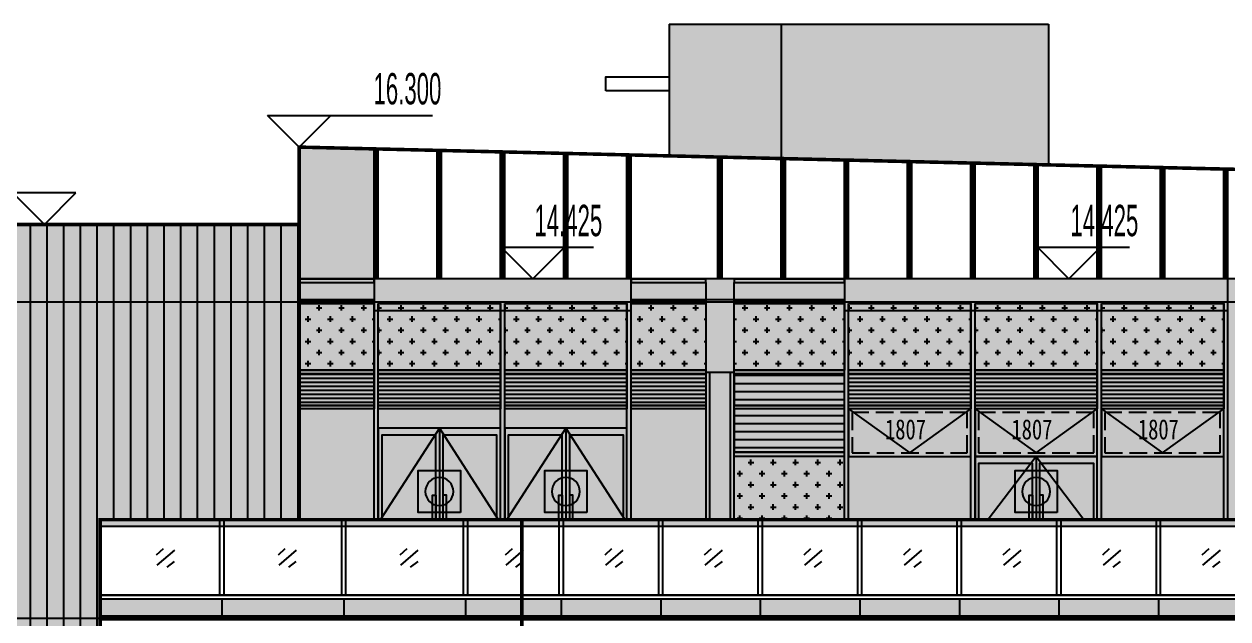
# Model space of a CAD drawing. Extents: x -483182 to 812890, y -390528 to -214858.
# Drawn here: x 254905 to 272042, y -312042 to -303579 of the extents above; entities that cross this region are included whole.
import ezdxf
from ezdxf.xclip import XClip

# ---------------------------------------------------------------- set-up
doc = ezdxf.new("R2010")
doc.units = 0
doc.header["$LTSCALE"] = 1000
doc.header["$MEASUREMENT"] = 0
doc.header["$XCLIPFRAME"] = 0
doc.linetypes.add('DASH', pattern=[0.35, 0.25, -0.1])
for name, color, linetype in [('01-标注_标高', 200, 'Continuous'), ('02-TEXT_标注', 130, 'Continuous'), ('05-填充_156', 156, 'Continuous'), ('05-填充_168', 168, 'Continuous'), ('05-填充_18', 18, 'Continuous'), ('A-C_幕墙龙骨', 133, 'Continuous'), ('A-C_窗', 140, 'Continuous'), ('A-C_门', 150, 'Continuous'), ('A-E_栏杆', 232, 'Continuous'), ('A-SE-MAT', 9, 'Continuous'), ('D-铝板', 181, 'Continuous'), ('E-立面轮廓', 241, 'Continuous'), ('外墙百叶', 162, 'Continuous')]:
    doc.layers.add(name, color=color, linetype=linetype)
doc.layers.add('04-不打印_辅助线', color=165, linetype='Continuous', plot=False)
doc.styles.add('_TCH_AXIS', font='STXIHEI_0.TTF', dxfattribs={"width": 0.75})
doc.styles.add('_TCH_DIM', font='ros.shx', dxfattribs={"width": 0.75, "bigfont": 'jd.shx'})
doc.styles.get("Standard").update_dxf_attribs({"font": 'STXIHEI_0.TTF', "width": 0.75})
pattern_1 = [(0, (-258822.3785804194, 311729.4854084424), (0, 114.3), [])]

# ---------------------------------------------------------------- blocks, each defined once
blk = doc.blocks.new('*U177')
at = {"layer": '05-填充_168'}
h = blk.add_hatch(color=256, dxfattribs=at)
h.dxf.hatch_style = 1
h.paths.add_polyline_path([(0, 300), (17899.35430572217, 300), (17899.35430572217, 50), (0, 50)])
for points in [[(0, 350), (17899.35430572217, 350)], [(0, 300), (17899.35430572217, 300)], [(0, 50), (17899.35430572217, 50)]]:
    blk.add_lwpolyline(points)
for points in [[(0, 300), (17899.35430572217, 300), (17899.35430572217, 350), (0, 350)], [(0, 300), (17899.35430572217, 300), (17899.35430572217, 50), (0, 50)], [(17899.35430572217, 0), (0, 0), (0, 50), (17899.35430572217, 50)]]:
    blk.add_lwpolyline(points, close=True)
blk = doc.blocks.new('*U169')
at = {"layer": 'A-E_栏杆'}
for p, q in [((-30, -537.5), (-30, 537.5)), ((30, -537.5), (30, 537.5))]:
    blk.add_line(p, q, dxfattribs=at)
blk = doc.blocks.new('*U170')
at = {"layer": 'A-E_栏杆', "color": 0, "linetype": 'ByBlock', "lineweight": -2, "transparency": 16777216}
for p in [(0, 0), (1417, 0), (2834, 0), (4251, 0), (5668, 0), (7085, 0), (8502, 0), (9919, 0), (11336, 0)]:
    blk.add_blockref('*U169', p, dxfattribs=at)
blk = doc.blocks.new('jtrsytrs')
at = {"layer": 'A-E_栏杆'}
for points in [[(860.9305683065031, -415.548276513), (763.4798241738172, -506.7730008816579)], [(1020.151258387719, -435.3587980343145), (772.879052627628, -648.2689261547057)], [(1016.095735166804, -595.7559228347382), (911.4099425072782, -678.5779167941655)]]:
    blk.add_lwpolyline(points, dxfattribs=at)
blk = doc.blocks.new('*U171')
at = {"layer": 'A-C_窗'}
blk.add_blockref('jtrsytrs', (-907.25, 532.570780733251), dxfattribs=at)
blk = doc.blocks.new('*U172')
at = {"layer": 'A-E_栏杆', "color": 0, "linetype": 'ByBlock', "lineweight": -2, "transparency": 16777216}
for p in [(0, 0), (1417, 0), (2834, 0), (4251, 0), (5668, 0), (7085, 0), (8502, 0), (9919, 0), (11336, 0), (12753, 0)]:
    blk.add_blockref('*U171', p, dxfattribs=at)
blk = doc.blocks.new('*U173')
at = {"layer": 'A-E_栏杆'}
for p, q in [((-30, -537.5), (-30, 537.5)), ((30, -537.5), (30, 537.5))]:
    blk.add_line(p, q, dxfattribs=at)
blk = doc.blocks.new('*U174')
at = {"layer": 'A-E_栏杆', "color": 0, "linetype": 'ByBlock', "lineweight": -2, "transparency": 16777216}
for p in [(0, 0), (1734, 0), (3468, 0)]:
    blk.add_blockref('*U173', p, dxfattribs=at)
blk = doc.blocks.new('*U175')
at = {"layer": 'A-C_窗'}
blk.add_blockref('jtrsytrs', (-907.25, 532.570780733251), dxfattribs=at)
blk = doc.blocks.new('*U176')
at = {"layer": 'A-E_栏杆', "color": 0, "linetype": 'ByBlock', "lineweight": -2, "transparency": 16777216}
for p in [(0, 0), (1734, 0), (3468, 0)]:
    blk.add_blockref('*U175', p, dxfattribs=at)
blk = doc.blocks.new('*U178')
at = {"layer": 'A-C_窗'}
blk.add_line((0, 125), (0, -125), dxfattribs=at)
blk = doc.blocks.new('*U179')
at = {"layer": 'A-C_窗', "color": 0, "linetype": 'ByBlock', "lineweight": -2, "transparency": 16777216}
for p in [(-11336, 0), (-9919, 0), (-8502, 0), (-7085, 0), (-5668, 0), (-4251, 0), (-2834, 0), (-1417, 0), (0, 0)]:
    blk.add_blockref('*U178', p, dxfattribs=at)
blk = doc.blocks.new('*U180')
at = {"layer": 'A-C_窗'}
blk.add_line((0, 125), (0, -125), dxfattribs=at)
blk = doc.blocks.new('*U181')
at = {"layer": 'A-C_窗', "color": 0, "linetype": 'ByBlock', "lineweight": -2, "transparency": 16777216}
for p in [(0, 0), (1734, 0), (3468, 0), (5202, 0)]:
    blk.add_blockref('*U180', p, dxfattribs=at)
blk = doc.blocks.new('jmhrsdhj')
for p, q in [((-200, 3500), (-200.0000000001164, 0)), ((-150, 3500), (-150, 0)), ((150, 0), (150, 3500)), ((199.9999999998836, 0), (200, 3500))]:
    blk.add_line(p, q)
blk.add_lwpolyline([(-200, 3500), (200, 3500), (199.9999999999418, 4525), (-200.0000000000582, 4525)], close=True)
blk = doc.blocks.new('A$C2E0A5E3B')
blk.add_lwpolyline([(-5, 0), (1735, 0), (1735, 675), (-5, 675)], close=True)
for points in [[(-5, 675), (865, 50)], [(865, 50), (1735, 675)]]:
    blk.add_lwpolyline(points)
at = {"linetype": 'DASH'}
blk.add_lwpolyline([(45, 50), (1685, 50), (1685, 625), (45, 625)], close=True, dxfattribs=at)
at = {"layer": '04-不打印_辅助线', "width": 0.75}
blk.add_text('1807', height=285.4257641921397, dxfattribs=at).set_placement((513.9763857134385, 242.2527414326323))
blk = doc.blocks.new('*U215')
at = {"layer": 'A-C_窗'}
blk.add_blockref('A$C2E0A5E3B', (-865, -337.5), dxfattribs=at)
blk = doc.blocks.new('*U216')
at = {"layer": 'A-C_窗', "color": 0, "linetype": 'ByBlock', "lineweight": -2, "transparency": 16777216}
for p in [(0, 0), (1800, 0), (3600, 0)]:
    blk.add_blockref('*U215', p, dxfattribs=at)
blk = doc.blocks.new('A$C5BC7050D')
for points in [[(-1734.999999999993, 0), (5, 0), (5, 2300), (-1734.999999999993, 2300)], [(-915, 100), (-915, 2200), (-1684.999999999993, 2200), (-1684.999999999993, 100)], [(-815, 100), (-45, 100), (-45, 2200), (-815, 2200)], [(-915, 550), (-965, 550), (-965, 1750), (-915, 1750)], [(-815, 550), (-765, 550), (-765, 1750), (-815, 1750)]]:
    blk.add_lwpolyline(points, close=True)
for points in [[(-864.9999999999964, 2300), (-1734.999999999993, 1150), (-865, 0)], [(-865, 2300), (-865, 0)], [(-864.9999999999964, 2300), (5, 1150), (-865, 0)]]:
    blk.add_lwpolyline(points)
at = {"layer": '04-不打印_辅助线', "style": '_TCH_AXIS', "width": 0.75}
blk.add_text('WM1823', height=285.4257641921397, dxfattribs=at).set_placement((-1433.157800857909, 919.6219500461011))
blk = doc.blocks.new('*U143')
at = {"layer": '05-填充_168'}
h = blk.add_hatch(color=256, dxfattribs=at)
h.dxf.hatch_style = 1
h.paths.add_polyline_path([(0, 300), (1570, 300), (1570, 50), (0, 50)])
for points in [[(0, 350), (1570, 350)], [(0, 300), (1570, 300)], [(0, 50), (1570, 50)], [(0, 0), (1570, 0)]]:
    blk.add_lwpolyline(points)
for points in [[(0, 300), (1570, 300), (1570, 350), (0, 350)], [(0, 300), (1570, 300), (1570, 50), (0, 50)], [(1570, 0), (0, 0), (0, 50), (1570, 50)]]:
    blk.add_lwpolyline(points, close=True)
blk = doc.blocks.new('A$C58EF75E212')
at = {"layer": '05-填充_18'}
h = blk.add_hatch(color=256, dxfattribs=at)
h.dxf.hatch_style = 1
h.paths.add_polyline_path([(-0.0001214974327012897, -100.0000862375018), (5460, -100.0000862375018), (5460, 349.9999137624982), (-0.0001214974327012897, 349.9999137624982)])
blk.add_lwpolyline([(-0.0001214974327012897, -100.0000862375018), (5460, -100.0000862375018), (5460, 349.9999137624982), (-0.0001214974327012897, 349.9999137624982)], close=True)
blk = doc.blocks.new('A$C58EF75E211')
at = {"layer": '05-填充_18'}
h = blk.add_hatch(color=256, dxfattribs=at)
h.dxf.hatch_style = 1
h.paths.add_polyline_path([(-0.0001214974327012897, -100.0000862375018), (3659.99987933907, -100.0000862375018), (3659.99987933907, 349.9999137624982), (-0.0001214974327012897, 349.9999137624982)])
blk.add_lwpolyline([(-0.0001214974327012897, -100.0000862375018), (3659.99987933907, -100.0000862375018), (3659.99987933907, 349.9999137624982), (-0.0001214974327012897, 349.9999137624982)], close=True)
blk = doc.blocks.new('ccd66s5')
at = {"layer": '05-填充_156'}
h = blk.add_hatch(dxfattribs=at)
h.set_pattern_fill('CROSS', color=136, scale=100)
h.set_pattern_definition([(0, (-31922.00310376409, 313254.4292192617), (158.75, 158.75), [79.375, -238.125]), (90, (-31882.31560376409, 313214.7417192617), (-158.75, 158.75), [79.375, -238.125])])
h.paths.add_polyline_path([(-1.156586222350597e-07, 1499.999999999651), (1064.999999765772, 1499.999999999651), (1064.999999881431, 550), (0, 550)])
h = blk.add_hatch(dxfattribs=at)
h.set_pattern_fill('CROSS', color=136, scale=100)
h.set_pattern_definition([(0, (-30122.00310316531, 313254.4292192617), (158.75, 158.75), [79.375, -238.125]), (90, (-30082.31560316531, 313214.7417192617), (-158.75, 158.75), [79.375, -238.125])])
h.paths.add_polyline_path([(1125.000000483356, 1499.999999999651), (2865.000000364555, 1499.999999999651), (2865.000000480213, 550), (1125.000000599015, 550)])
h = blk.add_hatch(dxfattribs=at)
h.set_pattern_fill('CROSS', color=136, scale=100)
h.set_pattern_definition([(0, (-28322.00310316531, 313254.4292192617), (158.75, 158.75), [79.375, -238.125]), (90, (-28282.31560316531, 313214.7417192617), (-158.75, 158.75), [79.375, -238.125])])
h.paths.add_polyline_path([(2925.000000483356, 1499.999999999651), (4665.000000364555, 1499.999999999651), (4665.000000480213, 550), (2925.000000599015, 550)])
h = blk.add_hatch(dxfattribs=at)
h.set_pattern_fill('CROSS', color=136, scale=100)
h.set_pattern_definition([(0, (-27197.00310316513, 313254.4292192617), (158.75, 158.75), [79.375, -238.125]), (90, (-27157.31560316513, 313214.7417192617), (-158.75, 158.75), [79.375, -238.125])])
h.paths.add_polyline_path([(4725.000000483298, 1499.999999999651), (5790.000000364729, 1499.999999999651), (5790.000000480388, 550), (4725.000000598957, 550)])
h = blk.add_hatch(dxfattribs=at)
h.set_pattern_fill('CROSS', color=136, scale=100)
h.set_pattern_definition([(0, (-25227.00310316507, 313254.4292192617), (158.75, 158.75), [79.375, -238.125]), (90, (-25187.31560316507, 313214.7417192617), (-158.75, 158.75), [79.375, -238.125])])
h.paths.add_polyline_path([(6190.000000602391, 1499.999999999651), (7760.000000364787, 1499.999999999651), (7760.000000480446, 550), (6190.00000071805, 550)])
h = blk.add_hatch(dxfattribs=at)
h.set_pattern_fill('CROSS', color=136, scale=100)
h.set_pattern_definition([(0, (-23427.00310316507, 313254.4292192617), (158.75, 158.75), [79.375, -238.125]), (90, (-23387.31560316507, 313214.7417192617), (-158.75, 158.75), [79.375, -238.125])])
h.paths.add_polyline_path([(7820.000000483589, 1499.999999999651), (9560.000000364787, 1499.999999999651), (9560.000000480446, 550), (7820.000000599248, 550)])
h = blk.add_hatch(dxfattribs=at)
h.set_pattern_fill('CROSS', color=136, scale=100)
h.set_pattern_definition([(0, (-21627.00310316507, 313254.4292192617), (158.75, 158.75), [79.375, -238.125]), (90, (-21587.31560316507, 313214.7417192617), (-158.75, 158.75), [79.375, -238.125])])
h.paths.add_polyline_path([(9620.00000048359, 1499.999999999651), (11360.00000036479, 1499.999999999651), (11360.00000048045, 550), (9620.000000599248, 550)])
h = blk.add_hatch(dxfattribs=at)
h.set_pattern_fill('CROSS', color=136, scale=100)
h.set_pattern_definition([(0, (-19827.00310316507, 313254.4292192617), (158.75, 158.75), [79.375, -238.125]), (90, (-19787.31560316507, 313214.7417192617), (-158.75, 158.75), [79.375, -238.125])])
h.paths.add_polyline_path([(11420.00000048359, 1499.999999999651), (13160.00000036479, 1499.999999999651), (13160.00000048045, 550), (11420.00000059925, 550)])
h = blk.add_hatch(dxfattribs=at)
h.set_pattern_fill('LINE', color=256, scale=60)
h.set_pattern_definition([(0, (581.0000000001746, 50), (0, 57.15), [])])
h.paths.add_polyline_path([(0, 500), (1065.000000000233, 500), (1065.000000000233, 50), (0, 50)])
h = blk.add_hatch(dxfattribs=at)
h.set_pattern_fill('LINE', color=256, scale=60)
h.set_pattern_definition([(0, (2381.000000598957, 50), (0, 57.15), [])])
h.paths.add_polyline_path([(1125.000000599015, 500), (2865.000000599015, 500), (2865.000000599015, 50), (1125.000000599015, 50)])
h = blk.add_hatch(dxfattribs=at)
h.set_pattern_fill('LINE', color=256, scale=60)
h.set_pattern_definition([(0, (4181.000000598957, 50), (0, 57.15), [])])
h.paths.add_polyline_path([(2925.000000599015, 500), (4665.000000599015, 500), (4665.000000599015, 50), (2925.000000599015, 50)])
h = blk.add_hatch(dxfattribs=at)
h.set_pattern_fill('LINE', color=256, scale=60)
h.set_pattern_definition([(0, (5306.000000599131, 50), (0, 57.15), [])])
h.paths.add_polyline_path([(4725.000000598957, 500), (5790.00000059919, 500), (5790.00000059919, 50), (4725.000000598957, 50)])
h = blk.add_hatch(dxfattribs=at)
h.set_pattern_fill('LINE', color=256, scale=60)
h.set_pattern_definition([(0, (9076.00000059919, 50), (0, 57.15), [])])
h.paths.add_polyline_path([(7820.000000599248, 500), (9560.000000599248, 500), (9560.000000599248, 50), (7820.000000599248, 50)])
h = blk.add_hatch(dxfattribs=at)
h.set_pattern_fill('LINE', color=256, scale=60)
h.set_pattern_definition([(0, (10876.00000059919, 50), (0, 57.15), [])])
h.paths.add_polyline_path([(9620.000000599248, 500), (11360.00000059925, 500), (11360.00000059925, 50), (9620.000000599248, 50)])
h = blk.add_hatch(dxfattribs=at)
h.set_pattern_fill('LINE', color=256, scale=60)
h.set_pattern_definition([(0, (12676.00000059919, 50), (0, 57.15), [])])
h.paths.add_polyline_path([(11420.00000059925, 500), (13160.00000059925, 500), (13160.00000059925, 50), (11420.00000059925, 50)])
for points in [[(-1.156586222350597e-07, 1499.999999999651), (1064.999999765772, 1499.999999999651), (1064.999999881431, 550), (0, 550)], [(1125.000000483356, 1499.999999999651), (2865.000000364555, 1499.999999999651), (2865.000000480213, 550), (1125.000000599015, 550)], [(2925.000000483356, 1499.999999999651), (4665.000000364555, 1499.999999999651), (4665.000000480213, 550), (2925.000000599015, 550)], [(4725.000000483298, 1499.999999999651), (5790.000000364729, 1499.999999999651), (5790.000000480388, 550), (4725.000000598957, 550)], [(6190.000000602391, 1499.999999999651), (7760.000000364787, 1499.999999999651), (7760.000000480446, 550), (6190.00000071805, 550)], [(7820.000000483589, 1499.999999999651), (9560.000000364787, 1499.999999999651), (9560.000000480446, 550), (7820.000000599248, 550)], [(9620.00000048359, 1499.999999999651), (11360.00000036479, 1499.999999999651), (11360.00000048045, 550), (9620.000000599248, 550)], [(11420.00000048359, 1499.999999999651), (13160.00000036479, 1499.999999999651), (13160.00000048045, 550), (11420.00000059925, 550)], [(1065.000000000233, 500), (0, 500), (0, 550), (1065.000000000233, 550)], [(2865.000000599015, 500), (1125.000000599015, 500), (1125.000000599015, 550), (2865.000000599015, 550)], [(4665.000000599015, 500), (2925.000000599015, 500), (2925.000000599015, 550), (4665.000000599015, 550)], [(5790.00000059919, 500), (4725.000000598957, 500), (4725.000000598957, 550), (5790.00000059919, 550)], [(9560.000000599248, 500), (7820.000000599248, 500), (7820.000000599248, 550), (9560.000000599248, 550)], [(11360.00000059925, 500), (9620.000000599248, 500), (9620.000000599248, 550), (11360.00000059925, 550)], [(13160.00000059925, 500), (11420.00000059925, 500), (11420.00000059925, 550), (13160.00000059925, 550)], [(0, 500), (1065.000000000233, 500), (1065.000000000233, 50), (0, 50)], [(1125.000000599015, 500), (2865.000000599015, 500), (2865.000000599015, 50), (1125.000000599015, 50)], [(2925.000000599015, 500), (4665.000000599015, 500), (4665.000000599015, 50), (2925.000000599015, 50)], [(4725.000000598957, 500), (5790.00000059919, 500), (5790.00000059919, 50), (4725.000000598957, 50)], [(7820.000000599248, 500), (9560.000000599248, 500), (9560.000000599248, 50), (7820.000000599248, 50)], [(9620.000000599248, 500), (11360.00000059925, 500), (11360.00000059925, 50), (9620.000000599248, 50)], [(11420.00000059925, 500), (13160.00000059925, 500), (13160.00000059925, 50), (11420.00000059925, 50)], [(1065.000000000233, 0), (0, 0), (0, 50), (1065.000000000233, 50)], [(2865.000000599015, 0), (1125.000000599015, 0), (1125.000000599015, 50), (2865.000000599015, 50)], [(4665.000000599015, 0), (2925.000000599015, 0), (2925.000000599015, 50), (4665.000000599015, 50)], [(5790.00000059919, 0), (4725.000000598957, 0), (4725.000000598957, 50), (5790.00000059919, 50)], [(9560.000000599248, 0), (7820.000000599248, 0), (7820.000000599248, 50), (9560.000000599248, 50)], [(11360.00000059925, 0), (9620.000000599248, 0), (9620.000000599248, 50), (11360.00000059925, 50)], [(13160.00000059925, 0), (11420.00000059925, 0), (11420.00000059925, 50), (13160.00000059925, 50)]]:
    blk.add_lwpolyline(points, close=True)
for points in [[(0, 550), (1065.000000000233, 550)], [(1125.000000599015, 550), (2865.000000599015, 550)], [(2925.000000599015, 550), (4665.000000599015, 550)], [(4725.000000598957, 550), (5790.00000059919, 550)], [(6190.00000071805, 550), (7760.000000599248, 550)], [(7820.000000599248, 550), (9560.000000599248, 550)], [(9620.000000599248, 550), (11360.00000059925, 550)], [(11420.00000059925, 550), (13160.00000059925, 550)], [(0, 500), (1065.000000000233, 500)], [(1125.000000599015, 500), (2865.000000599015, 500)], [(2925.000000599015, 500), (4665.000000599015, 500)], [(4725.000000598957, 500), (5790.00000059919, 500)], [(6190.00000071805, 500), (7760.000000599248, 500)], [(7820.000000599248, 500), (9560.000000599248, 500)], [(9620.000000599248, 500), (11360.00000059925, 500)], [(11420.00000059925, 500), (13160.00000059925, 500)]]:
    blk.add_lwpolyline(points)
blk = doc.blocks.new('wm1827')
for points in [[(-1734.999999999993, 0), (5, 0), (5, 2700), (-1734.999999999993, 2700)], [(-915, 100), (-915, 2600), (-1684.999999999993, 2600), (-1684.999999999993, 100)], [(-815, 100), (-45, 100), (-45, 2600), (-815, 2600)], [(-915, 550), (-965, 550), (-965, 1750), (-915, 1750)], [(-815, 550), (-765, 550), (-765, 1750), (-815, 1750)]]:
    blk.add_lwpolyline(points, close=True)
for points in [[(-864.9999999999964, 2700), (-1734.999999999993, 1350), (-865, 0)], [(-865, 2700), (-865, 0)], [(-864.9999999999964, 2700), (5, 1350), (-865, 0)]]:
    blk.add_lwpolyline(points)
at = {"layer": '04-不打印_辅助线', "style": '_TCH_AXIS', "width": 0.75}
blk.add_text('WM1827', height=285.4257641921397, dxfattribs=at).set_placement((-1433.157800857909, 919.6219500461011))
blk = doc.blocks.new('*U489')
at = {"layer": '05-填充_168'}
h = blk.add_hatch(color=256, dxfattribs=at)
h.dxf.hatch_style = 1
h.paths.add_polyline_path([(0, 300), (1065.000000717817, 300), (1065.000000717817, 50), (0, 50)])
for points in [[(0, 350), (1065.000000717817, 350)], [(0, 300), (1065.000000717817, 300)], [(0, 50), (1065.000000717817, 50)], [(0, 0), (1065.000000717817, 0)]]:
    blk.add_lwpolyline(points)
for points in [[(0, 300), (1065.000000717817, 300), (1065.000000717817, 350), (0, 350)], [(0, 300), (1065.000000717817, 300), (1065.000000717817, 50), (0, 50)], [(1065.000000717817, 0), (0, 0), (0, 50), (1065.000000717817, 50)]]:
    blk.add_lwpolyline(points, close=True)
blk = doc.blocks.new('mkhdht')
at = {"layer": '05-填充_156'}
h = blk.add_hatch(dxfattribs=at)
h.set_pattern_fill('CROSS', color=136, scale=100)
h.set_pattern_definition([(0, (-263135.9999994009, 354870.4854084424), (158.75, 158.75), [79.375, -238.125]), (90, (-263096.3124994009, 354830.7979084424), (-158.75, 158.75), [79.375, -238.125])])
h.paths.add_polyline_path([(1065.000000599073, 6374.204276880715), (5.990732461214066e-07, 6400.056189175695), (5.990732461214066e-07, 4525.000808477344), (1065.000000599073, 4525.000808477344)])
h.paths.add_polyline_path([(1125.000000599073, 4525.000808477344), (1965.000000599073, 4525.000808477344), (1965.000000599073, 6352.3575904342), (1125.000000599073, 6372.747831117595)])
h.paths.add_polyline_path([(2025.000000599073, 4525.000808477344), (2865.000000599073, 4525.000808477344), (2865.000000599073, 6330.510903987742), (2025.000000599073, 6350.901144671137)])
h.paths.add_polyline_path([(2925.000000599073, 4525.000808477344), (3765.000000599044, 4525.000808477344), (3765.000000599044, 6308.664217541227), (2925.000000599073, 6329.054458224622)])
h.paths.add_polyline_path([(3825.000000599044, 4525.000808477344), (4665.000000599044, 4525.000808477344), (4665.000000599044, 6286.81753109477), (3825.000000599044, 6307.207771778165)])
h.paths.add_polyline_path([(4725.000000599044, 4525.000808477344), (5790.000000599044, 4525.000808477344), (5790.000000599044, 4525.056189175695), (5960.000000599044, 4525.056189175695), (5960.000000599044, 6255.382576707867), (4725.000000599044, 6285.36108533165)])
h.paths.add_polyline_path([(6860.000000599044, 6233.53589026141), (6020.000000599044, 6253.926130944805), (6020.000000599044, 4525.056189175695), (6190.000000599044, 4525.056189175695), (6860.000000599044, 4525.056189175695)])
h.paths.add_polyline_path([(6920.000000599044, 4525.056189175695), (7760.000000599044, 4525.056189175695), (7760.000000599044, 6211.689203814894), (6920.000000599044, 6232.079444498289)])
h.paths.add_polyline_path([(7820.000000599044, 4525.056102938193), (8660.000000599044, 4525.056102938193), (8660.000000599044, 6189.842517368437), (7820.000000599044, 6210.232758051832)])
h.paths.add_polyline_path([(9560.000000599044, 6167.99583092198), (8720.000000599044, 6188.386071605317), (8720.000000599044, 4525.056102938193), (9560.000000599044, 4525.056102938193)])
h.paths.add_polyline_path([(10460.00000059904, 6146.149144475465), (9620.000000599044, 6166.53938515886), (9620.000000599044, 4525.056102938193), (10460.00000059904, 4525.056102938193)])
h.paths.add_polyline_path([(11360.00000059904, 6124.302458029008), (10520.00000059904, 6144.692698712344), (10520.00000059904, 4525.056102938193), (11360.00000059904, 4525.056102938193)])
h.paths.add_polyline_path([(12260.00000059904, 6102.455771582492), (11420.00000059904, 6122.846012265887), (11420.00000059904, 4525.056102938193), (12260.00000059904, 4525.056102938193)])
h.paths.add_polyline_path([(13160.00000059904, 6080.609085136035), (12320.00000059904, 6100.99932581943), (12320.00000059904, 4525.056102938193), (13160.00000059904, 4525.056102938193)])
h.paths.add_polyline_path([(14060.00000059904, 6058.76239868952), (13220.00000059904, 6079.152639372915), (13220.00000059904, 4525.056189175695), (14060.00000059904, 4525.056189175695)])
h.paths.add_polyline_path([(14120.00000059904, 4525.056189175695), (14790.0000004803, 4525.056189175695), (14960.00000059904, 4525.056189175695), (14960.00000059904, 6036.915712243062), (14120.00000059904, 6057.305952926457)])
h.paths.add_polyline_path([(15020.00000059904, 4525.056189175695), (15190.00000059904, 4525.056189175695), (15860.00000059904, 4525.056189175695), (15860.00000059904, 6015.069025796605), (15020.00000059904, 6035.459266479942)])
h.paths.add_polyline_path([(15920.00000059904, 4525.056189175695), (16760.00000059904, 4525.056189175695), (16760.00000059904, 5993.22233935009), (15920.00000059904, 6013.612580033485)])
h.paths.add_polyline_path([(16820.00000059904, 4525.056102938193), (17660.00000059904, 4525.056102938193), (17660.00000059904, 5971.375652903633), (16820.00000059904, 5991.765893586969)])
h.paths.add_polyline_path([(17720.00000059904, 4525.056102938193), (18560.00000059904, 4525.056102938193), (18560.00000059904, 5949.528966457117), (17720.00000059904, 5969.919207140512)])
h.paths.add_polyline_path([(19460.00000059904, 5927.68228001066), (18620.00000059904, 5948.072520694055), (18620.00000059904, 4525.056102938193), (19460.00000059904, 4525.056102938193)])
h.paths.add_polyline_path([(20360.00000059904, 5905.835593564145), (19520.00000059904, 5926.22583424754), (19520.00000059904, 4525.056102938193), (20360.00000059904, 4525.056102938193)])
h.paths.add_polyline_path([(20420.00000059904, 4525.056102938193), (21260.00000059904, 4525.056102938193), (21260.00000059904, 5883.988907117688), (20420.00000059904, 5904.379147801083)])
h.paths.add_polyline_path([(21320.00000059904, 4525.056102938193), (22160.00000059904, 4525.056102938193), (22160.00000059904, 5862.14222067123), (21320.00000059904, 5882.532461354567)])
h.paths.add_polyline_path([(22220.00000059904, 4525.056189175695), (23060.00000059904, 4525.056189175695), (23060.00000059904, 5840.295534224715), (22220.00000059904, 5860.68577490811)])
h.paths.add_polyline_path([(23960.00000059904, 5818.448847778258), (23120.00000059904, 5838.839088461595), (23120.00000059904, 4525.056189175695), (23790.0000004803, 4525.056189175695), (23960.00000059904, 4525.056189175695)])
h.paths.add_polyline_path([(24020.00000059904, 4525.056189175695), (24190.00000059904, 4525.056189175695), (24860.00000059904, 4525.056189175695), (24860.00000059904, 5796.602161331743), (24020.00000059904, 5816.992402015137)])
h.paths.add_polyline_path([(24920.00000059904, 4525.056189175695), (25760.00000059904, 4525.056189175695), (25760.00000059904, 5774.755474885285), (24920.00000059904, 5795.14571556868)])
h.paths.add_polyline_path([(25820.00000059904, 4525.056189175695), (26660.00000059904, 4525.056189175695), (26660.00000059904, 5752.90878843877), (25820.00000059904, 5773.299029122165)])
h.paths.add_polyline_path([(26720.00000059904, 4525.056189175695), (27560.00000059904, 4525.056189175695), (27560.00000059904, 5731.062101992313), (26720.00000059904, 5751.452342675708)])
h.paths.add_polyline_path([(27620.00000059904, 4525.056189175695), (28460.00000059904, 4525.056189175695), (28460.00000059904, 5709.215415545856), (27620.00000059904, 5729.605656229192)])
h.paths.add_polyline_path([(28520.00000059904, 4525.056189175695), (29360.00000059904, 4525.056189175695), (29360.00000059904, 5687.36872909934), (28520.00000059904, 5707.758969782735)])
h.paths.add_polyline_path([(29420.00000059904, 4525.056189175695), (29990.00000059904, 4525.056189175695), (29990.00000059904, 5672.076048586809), (29420.00000059904, 5685.91228333622)])
h = blk.add_hatch(dxfattribs=at)
h.set_pattern_fill('CROSS', color=136, scale=100)
h.set_pattern_definition([(0, (-231516, 354870.4292192667), (158.75, 158.75), [79.375, -238.125]), (90, (-231476.3125, 354830.7417192667), (-158.75, 158.75), [79.375, -238.125])])
h.paths.add_polyline_path([(7760.000000599219, 2000.000000000116), (6190.000000599044, 2000.000000000116), (6190.000000599044, 25.05618917569518), (7760.000000599219, 25.05618917569518)])
at = {"layer": '05-填充_168'}
h = blk.add_hatch(color=256, dxfattribs=at)
h.dxf.hatch_style = 1
h.paths.add_polyline_path([(0, 25), (1065.000000000058, 25), (1065.000000000058, -300), (0, -300)])
h.paths.add_polyline_path([(4725.000000598986, 25), (5790.000000599044, 25), (5790.000000599044, -300), (4725.000000598986, -300)])
h.paths.add_polyline_path([(6190.000000599015, 25.05618917569518), (7790.000000599219, 25), (7790.000000599219, -300), (6190.000000599015, -299.9438108243048)])
h.paths.add_polyline_path([(7790.000000599219, 25), (9560.00000059919, 25), (9560.00000059919, -300), (7790.000000599219, -300)])
h.paths.add_polyline_path([(11420.00000059919, 25), (13190.00000059919, 25), (13190.00000059919, -300), (11420.00000059919, -300)])
h.paths.add_polyline_path([(13190.00000059919, 25), (14790.00000059902, 25), (14790.00000059902, -300), (13190.00000059919, -300)])
h.paths.add_polyline_path([(15190.00000059902, 25), (16790.00000059919, 25), (16790.00000059919, -300), (15190.00000059902, -300)])
h.paths.add_polyline_path([(16790.00000059919, 25), (18590.00000059922, 25), (18590.00000059922, -300), (16790.00000059919, -300)])
h.paths.add_polyline_path([(18590.00000059922, 25), (20390.00000059919, 25), (20390.00000059919, -300), (18590.00000059922, -300)])
h.paths.add_polyline_path([(22190.00000059919, 25), (23790.00000059899, 25), (23790.00000059899, -300), (22190.00000059919, -300)])
h.paths.add_polyline_path([(20390.00000059919, 25), (22190.00000059919, 25), (22190.00000059919, -300), (20390.00000059919, -300)])
h.paths.add_polyline_path([(29390.00000059925, 25), (29990.00000059907, 25), (29990.00000059907, -300), (29390.00000059925, -300)])
h.paths.add_polyline_path([(25760.00000059899, -300), (25760.00000059899, 25), (24190.00000059899, 25), (24190.00000059899, -300)])
h.paths.add_polyline_path([(27620.00000059922, 25), (27620.00000059922, -300), (29390.00000059925, -300), (29390.00000059925, 25)])
at = {"layer": '外墙百叶'}
h = blk.add_hatch(dxfattribs=at)
h.set_pattern_fill('LINE', color=256, scale=120)
h.set_pattern_definition(pattern_1)
h.paths.add_polyline_path([(6190.000000509754, 2725.000000000116), (7760.00000050987, 2725.000000000116), (7760.000000688218, 3175.000000000116), (6190.000000688102, 3175.000000000116)])
h = blk.add_hatch(dxfattribs=at)
h.set_pattern_fill('LINE', color=256, scale=120)
h.set_pattern_definition(pattern_1)
h.paths.add_polyline_path([(6190.000000599102, 2060.000000000116), (7760.000000599219, 2060.000000000116), (7760.000000599161, 2675.000000000116), (6190.000000599044, 2675.000000000116)])
blk.add_lwpolyline([(29990.00000059904, 4525.056189175695), (-1.188600435853004e-07, 4525.000808477344)])
at = {"layer": '05-填充_18', "const_width": 60}
for points in [[(1095.000000599073, 4525.000808477344), (1095.000000599073, 6373.476053999155)], [(1995.000000599073, 4525.000808477344), (1995.000000599073, 6351.629367552639)], [(2895.000000599073, 4525.000808477344), (2895.000000599073, 6329.782681106182)], [(3795.000000599044, 4525.000808477344), (3795.000000599044, 6307.935994659667)], [(4695.000000599044, 4525.000808477344), (4695.000000599044, 6286.08930821321)], [(5990.000000599044, 4525.000808477344), (5990.000000599044, 6254.654353826307)], [(6890.000000599044, 4525.000808477344), (6890.000000599044, 6232.80766737985)], [(7790.000000599044, 4525.000808477344), (7790.000000599044, 6210.960980933392)], [(8690.000000599044, 4525.000808477344), (8690.000000599044, 6189.114294486877)], [(9590.000000599044, 4525.000808477344), (9590.000000599044, 6167.26760804042)], [(10490.00000059904, 4525.000808477344), (10490.00000059904, 6145.420921593904)], [(11390.00000059904, 4525.000808477344), (11390.00000059904, 6123.574235147447)], [(12290.00000059904, 4525.000808477344), (12290.00000059904, 6101.727548700932)], [(13190.00000059904, 4525.000808477344), (13190.00000059904, 6079.880862254475)]]:
    blk.add_lwpolyline(points, dxfattribs=at)
at = {"layer": 'A-C_幕墙龙骨'}
for points in [[(1065.000000599073, 4525.000808477344), (1065.000000599073, 6374.204276880715)], [(1125.000000599073, 4525.000808477344), (1125.000000599073, 6372.747831117595)], [(1965.000000599073, 4525.000808477344), (1965.000000599073, 6352.3575904342)], [(2025.000000599073, 4525.000808477344), (2025.000000599073, 6350.901144671137)], [(2865.000000599073, 4525.000808477344), (2865.000000599073, 6330.510903987742)], [(2925.000000599073, 4525.000808477344), (2925.000000599073, 6329.054458224622)], [(3765.000000599044, 4525.000808477344), (3765.000000599044, 6308.664217541227)], [(3825.000000599044, 4525.000808477344), (3825.000000599044, 6307.207771778165)], [(4665.000000599044, 4525.000808477344), (4665.000000599044, 6286.81753109477)], [(4725.000000599044, 4525.000808477344), (4725.000000599044, 6285.36108533165)], [(5960.000000599044, 4525.000808477344), (5960.000000599044, 6255.382576707867)], [(6020.000000599044, 4525.000808477344), (6020.000000599044, 6253.926130944805)], [(6860.000000599044, 4525.000808477344), (6860.000000599044, 6233.53589026141)], [(6920.000000599044, 4525.000808477344), (6920.000000599044, 6232.079444498289)], [(7760.000000599044, 4525.000808477344), (7760.000000599044, 6211.689203814894)], [(7820.000000599044, 4525.000808477344), (7820.000000599044, 6210.232758051832)], [(8660.000000599044, 4525.000808477344), (8660.000000599044, 6189.842517368437)], [(8720.000000599044, 4525.000808477344), (8720.000000599044, 6188.386071605317)], [(9560.000000599044, 4525.000808477344), (9560.000000599044, 6167.99583092198)], [(9620.000000599044, 4525.000808477344), (9620.000000599044, 6166.53938515886)], [(10460.00000059904, 4525.000808477344), (10460.00000059904, 6146.149144475465)], [(10520.00000059904, 4525.000808477344), (10520.00000059904, 6144.692698712344)], [(11360.00000059904, 4525.000808477344), (11360.00000059904, 6124.302458029008)], [(11420.00000059904, 4525.000808477344), (11420.00000059904, 6122.846012265887)], [(12260.00000059904, 4525.000808477344), (12260.00000059904, 6102.455771582492)], [(12320.00000059904, 4525.000808477344), (12320.00000059904, 6100.99932581943)], [(13160.00000059904, 4525.000808477344), (13160.00000059904, 6080.609085136035)], [(13220.00000059904, 4525.000808477344), (13220.00000059904, 6079.152639372915)]]:
    blk.add_lwpolyline(points, dxfattribs=at)
at = {"layer": 'A-C_窗'}
for p, q in [((1065.000000598957, -300), (1065.000000598899, 4175.000808477344)), ((1125.000000598957, -300), (1125.000000598899, 4175.000808477344)), ((2865.000000598957, -300), (2865.000000598899, 4175.000808477344)), ((2925.000000598957, -300), (2925.000000598899, 4175.000808477344)), ((4665.000000598986, 24.999999999999435), (4665.000000598928, 4175.000808477344)), ((4725.000000598986, 25.000000000000565), (4725.000000598928, 4175.000808477344)), ((7760.000000599219, 24.99999999999945), (7760.000000599161, 4175.056189175695)), ((7820.000000599219, 25.00000000000055), (7820.000000599161, 4175.056189175695)), ((9560.00000059916, -300), (9560.00000059916, 4175.056189175695)), ((9620.00000059916, -300), (9620.00000059916, 4175.056189175695)), ((11360.00000059916, -300), (11360.00000059916, 4175.056189175695)), ((11420.00000059916, -300), (11420.00000059916, 4175.056189175695)), ((13160.00000059916, 24.999999999999634), (13160.00000059916, 4175.056189175695)), ((13220.00000059916, 25.000000000000366), (13220.00000059916, 4175.056189175695)), ((7760.000000599161, 2725.000000000116), (6190.000000599044, 2725.000000000116)), ((7760.000000599161, 2675.000000000116), (6190.000000599044, 2675.000000000116)), ((7760.000000599219, 2060.000000000116), (6190.000000599044, 2060.000000000116)), ((7760.000000599219, 2000.000000000116), (6190.000000599044, 2000.000000000116))]:
    blk.add_line(p, q, dxfattribs=at)
blk.add_lwpolyline([(29990.00000059904, 5672.076048586809), (5.990732461214066e-07, 6400.056189175695), (0, -300), (29990.00000059904, -300)], close=True, dxfattribs=at)
at = {"layer": '外墙百叶'}
for points in [[(6190.000000598928, 2725.000000000116), (7760.000000599044, 2725.000000000116), (7760.000000599044, 3175.000000000116), (6190.000000598928, 3175.000000000116)], [(6190.000000599044, 2060.000000000116), (7760.000000599161, 2060.000000000116), (7760.000000599161, 2675.000000000116), (6190.000000599044, 2675.000000000116)]]:
    blk.add_lwpolyline(points, close=True, dxfattribs=at)
at = {"layer": 'A-C_窗'}
for name, p in [('*U489', (-1.189182512462139e-07, 4175.056189175695)), ('*U489', (4725.000000477041, 4175.056997653272)), ('*U143', (6190.000000599161, 4175.056189175695)), ('ccd66s5', (1.18801835924387e-07, 2675.000000000116)), ('*U216', (8690.00000059916, 2337.5))]:
    blk.add_blockref(name, p, dxfattribs=at)
at = {"layer": 'A-C_门'}
for name, p in [('wm1827', (2860.000000598957, -299.9991915226565)), ('wm1827', (4660.000000598928, -299.9991915226565)), ('A$C5BC7050D', (11355.00000059916, -299.9438108243048))]:
    blk.add_blockref(name, p, dxfattribs=at)
at = {"layer": 'D-铝板'}
for name, p in [('A$C58EF75E211', (1065.000121260004, 4175.000894714845)), ('A$C58EF75E212', (7760.000000599161, 4175.056189175695)), ('jmhrsdhj', (5990.000000599161, -299.9438108243048))]:
    blk.add_blockref(name, p, dxfattribs=at)
blk = doc.blocks.new('消防救援窗口标志')
at = {"layer": 'A-SE-MAT'}
h = blk.add_hatch(color=1, dxfattribs=at)
h.dxf.hatch_style = 1
edge = h.paths.add_edge_path()
edge.add_arc((1413360.108683786, -341824.2962706368), 200, 0, 360)
at = {"layer": 'A-SE-MAT', "color": 1}
blk.add_lwpolyline([(1413060.108683786, -342124.2962706368), (1413660.108683786, -342124.2962706368), (1413660.108683786, -341524.2962706368), (1413060.108683786, -341524.2962706368)], close=True, dxfattribs=at)
blk.add_circle((1413360.108683786, -341824.2962706368), 200, dxfattribs=at)

msp = doc.modelspace()

# ---------------------------------------------------------------- hatches: boundary and pattern name
at = {"layer": '05-填充_156'}
h = msp.add_hatch(dxfattribs=at)
h.set_pattern_fill('天然石材', color=256, scale=50)
h.set_pattern_definition([(45, (0, 89.755675), (-176.776766007315, 176.776766007315), []), (45, (86.936125, 0), (-176.776766007315, 176.776766007315), [98.68424999999999, -56.39100000000001])])
h.paths.add_polyline_path([(319088.000000038, -303579.4292192667), (317138.0000000373, -303579.4292192667), (317138.0000000373, -306137.0023044483), (319088.000000038, -306184.9303386615)])
h.paths.add_polyline_path([(315037.9999999991, -303579.4292192667), (309237.9999999991, -303579.4292192667), (309237.9999999991, -305942.832319686), (315037.9999999991, -306085.3874983715)])
h.paths.add_polyline_path([(269488, -303579.4292192667), (264088.0000000008, -303579.4292192667), (264088.0000000008, -305454.2606340618), (269488, -305582.2777447347)])
at = {"layer": '05-填充_18'}
h = msp.add_hatch(color=256, dxfattribs=at)
h.dxf.hatch_style = 1
edge = h.paths.add_edge_path()
edge.add_line((258557.999999999, -313554.4292192667), (255988.6456940392, -313554.4292192667))
edge.add_line((255988.6456940392, -313554.4292192667), (255988.6456940392, -310629.4292192667))
edge.add_line((255988.6456940392, -310629.4292192667), (258822.3785810184, -310629.4292192667))
edge.add_line((258822.3785810184, -310629.4292192667), (258822.3785810185, -306429.4292192667))
edge.add_line((258822.3785810185, -306429.4292192667), (251660.999999999, -306429.7734958708))
edge.add_line((251660.999999999, -306429.7734958708), (251661.1800911842, -317579.773492962))
edge.add_line((251661.1800911842, -317579.773492962), (254146.5942973501, -317580.3749656455))
edge.add_line((254146.5942973501, -317580.3749656455), (255265.5300679343, -315482.3703957373))
edge.add_arc((255353.765362043, -315529.4292192518), 99.99999998510054, 89.99999999761548, 151.9275130692791, ccw=False)
edge.add_line((255353.7653620472, -315429.4292192667), (255770.7071742899, -315429.4292192667))
edge.add_arc((255395.9506235164, -315869.4700878739), 577.9951889004982, -52.72933781958119, 49.580945010517325, ccw=False)
edge.add_line((255745.9735311102, -316329.4292192667), (255745.9735311102, -316529.4292192667))
edge.add_line((255745.9735311102, -316529.4292192667), (255902.9872322219, -316529.4292192667))
edge.add_line((255902.9872322219, -316529.4292192667), (256457.4626150698, -315482.3703957374))
edge.add_arc((256545.6979091872, -315529.4292192675), 100.0000000000685, 90.00000000001671, 151.9275130637233, ccw=False)
edge.add_line((256545.6979091871, -315429.4292192674), (257358.3998565915, -315429.4292192667))
edge.add_arc((256983.643305818, -315869.4700878739), 577.9951889004982, -52.72933781958119, 49.580945010517325, ccw=False)
edge.add_line((257333.6662134118, -316329.4292192667), (257333.6662134118, -316529.4292192667))
edge.add_line((257333.6662134118, -316529.4292192667), (257490.6799145271, -316529.4292192667))
edge.add_line((257490.6799145271, -316529.4292192667), (258049.1112870594, -315482.3703957373))
edge.add_arc((258137.3465811681, -315529.4292192518), 99.99999998510054, 89.99999999761548, 151.9275130692791, ccw=False)
edge.add_line((258137.3465811723, -315429.4292192667), (258554.288393415, -315429.4292192667))
edge.add_line((258554.288393415, -315429.4292192667), (258557.999999999, -315432.6173755571))
edge.add_line((258557.999999999, -315432.6173755571), (258557.999999999, -313554.4292192667))
h = msp.add_hatch(color=256, dxfattribs=at)
h.dxf.hatch_style = 1
h.paths.add_polyline_path([(261747.3785810183, -309329.4845999651), (263487.3785811372, -309329.4845999651), (263487.3785811372, -309054.4854084423), (261747.3785810183, -309054.4854084423)])
h.paths.add_polyline_path([(259947.3785810183, -309329.4845999651), (261687.3785811372, -309329.4845999651), (261687.3785811372, -309054.4854084423), (259947.3785810183, -309054.4854084423)])
h = msp.add_hatch(color=256, dxfattribs=at)
h.dxf.hatch_style = 1
h.paths.add_polyline_path([(255988.6456940392, -310629.4292192667), (281687.999999999, -310629.4292192667), (281687.999999999, -310729.4292192667), (255988.6456940392, -310729.4292192667)])
at = {"layer": 'D-铝板'}
h = msp.add_hatch(dxfattribs=at)
h.set_pattern_fill('ANSI31', color=256, scale=150, angle=45)
h.set_pattern_definition([(90, (251660.9995943057, -306404.6557719781), (-238.125, 4.263256414560601e-14), [])])
edge = h.paths.add_edge_path()
edge.add_line((258557.999999999, -313554.4292192667), (255988.6456940392, -313554.4292192667))
edge.add_line((255988.6456940392, -313554.4292192667), (255988.6456940392, -310629.4292192667))
edge.add_line((255988.6456940392, -310629.4292192667), (258822.3785810184, -310629.4292192667))
edge.add_line((258822.3785810184, -310629.4292192667), (258822.3785810185, -306429.4292192667))
edge.add_line((258822.3785810185, -306429.4292192667), (251660.999999999, -306429.7734958708))
edge.add_line((251660.999999999, -306429.7734958708), (251661.1800911842, -317579.773492962))
edge.add_line((251661.1800911842, -317579.773492962), (254146.5942973501, -317580.3749656455))
edge.add_line((254146.5942973501, -317580.3749656455), (255265.5300679343, -315482.3703957373))
edge.add_arc((255353.765362043, -315529.4292192518), 99.99999998510054, 89.99999999761548, 151.9275130692791, ccw=False)
edge.add_line((255353.7653620472, -315429.4292192667), (255770.7071742899, -315429.4292192667))
edge.add_arc((255395.9506235164, -315869.4700878739), 577.9951889004982, -52.72933781958119, 49.580945010517325, ccw=False)
edge.add_line((255745.9735311102, -316329.4292192667), (255745.9735311102, -316529.4292192667))
edge.add_line((255745.9735311102, -316529.4292192667), (255902.9872322219, -316529.4292192667))
edge.add_line((255902.9872322219, -316529.4292192667), (256457.4626150698, -315482.3703957374))
edge.add_arc((256545.6979091872, -315529.4292192675), 100.0000000000685, 90.00000000001671, 151.9275130637233, ccw=False)
edge.add_line((256545.6979091871, -315429.4292192674), (257358.3998565915, -315429.4292192667))
edge.add_arc((256983.643305818, -315869.4700878739), 577.9951889004982, -52.72933781958119, 49.580945010517325, ccw=False)
edge.add_line((257333.6662134118, -316329.4292192667), (257333.6662134118, -316529.4292192667))
edge.add_line((257333.6662134118, -316529.4292192667), (257490.6799145271, -316529.4292192667))
edge.add_line((257490.6799145271, -316529.4292192667), (258049.1112870594, -315482.3703957373))
edge.add_arc((258137.3465811681, -315529.4292192518), 99.99999998510054, 89.99999999761548, 151.9275130692791, ccw=False)
edge.add_line((258137.3465811723, -315429.4292192667), (258554.288393415, -315429.4292192667))
edge.add_line((258554.288393415, -315429.4292192667), (258557.999999999, -315432.6173755571))
edge.add_line((258557.999999999, -315432.6173755571), (258557.999999999, -313554.4292192667))

# ---------------------------------------------------------------- linework, layer by layer
at = {"layer": '01-标注_标高'}
for p, q in [((258822.3785607, -305329.4292187736), (258372.3785607, -304879.4292187736)), ((258372.3785607, -304879.4292187736), (260719.8785607, -304879.4292187736)), ((258822.3785607, -305329.4292187736), (259272.3785607, -304879.4292187736)), ((255644.1814561032, -305979.4292192667), (253296.6814561032, -305979.4292192667)), ((255194.1814561032, -306429.4292192667), (254744.1814561032, -305979.4292192667)), ((255194.1814561032, -306429.4292192667), (255644.1814561032, -305979.4292192667)), ((256244.1814561032, -306429.4292192667), (254744.1814561032, -306429.4292192667)), ((262149, -307204.4293055043), (261699, -306754.4293055043)), ((261699, -306754.4293055043), (263010.000000001, -306754.4293055043)), ((262149, -307204.4293055043), (262599, -306754.4293055043)), ((269780, -307204.4293055043), (269330, -306754.4293055043)), ((269330, -306754.4293055043), (270641.000000001, -306754.4293055043)), ((269780, -307204.4293055043), (270230, -306754.4293055043))]:
    msp.add_line(p, q, dxfattribs=at)
at = {"layer": '04-不打印_辅助线'}
for points in [[(-29082.67568579045, -307529.4292192667), (480719.6235924902, -307529.4292192667)], [(-29082.67568579045, -312029.4292192667), (480719.6235924902, -312029.4292192667)]]:
    msp.add_lwpolyline(points, dxfattribs=at)
at = {"layer": 'A-C_窗'}
for p, q in [((251660.999999999, -306429.7734958708), (258822.3785810184, -306429.7734958708)), ((261991.5343655061, -312004.4292192667), (261991.5343655062, -311754.4292192667))]:
    msp.add_line(p, q, dxfattribs=at)
at = {"layer": 'A-E_栏杆'}
msp.add_lwpolyline([(255988.6456940392, -310629.4292192667), (281687.999999999, -310629.4292192667), (281687.999999999, -310729.4292192667), (255988.6456940392, -310729.4292192667)], close=True, dxfattribs=at)
at = {"layer": 'E-立面轮廓'}
for p, q in [((264088.0000000008, -303579.4292192667), (264088.0000000008, -305454.2606340618)), ((264088.0000000008, -303579.4292192667), (269488, -303579.4292192667)), ((265688.0000000054, -305492.1916298168), (265688.0000000054, -303579.4292192667)), ((269488, -303579.4292192667), (269488, -305582.2777447347))]:
    msp.add_line(p, q, dxfattribs=at)
msp.add_lwpolyline([(263188.0000000008, -304529.4292192646), (263188.0000000008, -304329.4292192646), (264088.0000000008, -304329.4292192646), (264088.0000000008, -304529.4292192646)], close=True, dxfattribs=at)
at = {"layer": 'E-立面轮廓', "const_width": 50}
msp.add_lwpolyline([(283787.999999999, -310629.4292192667), (288349.6814561032, -310629.4292192552), (288349.6814563408, -306029.4292192667), (258822.3785810184, -305329.4292192552), (258822.3785810184, -310629.4292192552), (281587.999999999, -310629.4292192667)], dxfattribs=at)
msp.add_lwpolyline([(258557.999999999, -313554.4292192667), (255988.6456940392, -313554.4292192667), (255988.6456940392, -310629.4292192667), (258822.3785810184, -310629.4292192667), (258822.3785810185, -306429.4292192667), (251660.999999999, -306429.7734958708), (251661.1800911842, -317579.773492962), (254146.5942973501, -317580.3749656455), (255265.5300679343, -315482.3703957373, -0.2769839649837472), (255353.7653620472, -315429.4292192667), (255770.7071742899, -315429.4292192667, -0.4786384836089604), (255745.9735311102, -316329.4292192667), (255745.9735311102, -316529.4292192667), (255902.9872322219, -316529.4292192667), (256457.4626150698, -315482.3703957374, -0.2769839649463644), (256545.6979091871, -315429.4292192674), (257358.3998565915, -315429.4292192667, -0.4786384836089604), (257333.6662134118, -316329.4292192667), (257333.6662134118, -316529.4292192667), (257490.6799145271, -316529.4292192667), (258049.1112870594, -315482.3703957373, -0.2769839649837472), (258137.3465811723, -315429.4292192667), (258554.288393415, -315429.4292192667), (258557.999999999, -315432.6173755571)], format="xyb", close=True, dxfattribs=at)
for points in [[(261991.5343655062, -313554.4292192667), (255988.6456940392, -313554.4292192667), (255988.6456940392, -310629.4292192667), (261991.5343655062, -310629.4292192667)], [(261991.5343655062, -313554.4292192667), (273888.0000001177, -313554.4292192667), (273888.0000001177, -310629.4292192667), (261991.5343655062, -310629.4292192667)]]:
    msp.add_lwpolyline(points, close=True, dxfattribs=at)

# ---------------------------------------------------------------- block references
at = {"layer": 'A-C_窗'}
ref = msp.add_blockref('mkhdht', (258822.3785804194, -311729.4854084424), dxfattribs=at)
XClip(ref).set_block_clipping_path([(29527.30287592142, 1100.0561891756952), (29527.30287592142, 5700.056189175695), (1.0738149285316467e-06, 6400.056189175695), (5.990150384604931e-07, 1100.056189187162), (22765.621419579606, 1100.0561891756952), (22765.621419579606, 25.05618917569518), (24965.62141957952, 25.05618917569518), (24965.621419579606, 1100.0561891756952)])
for name, p in [('*U177', (255988.6456940392, -312054.4292192667)), ('*U181', (255988.6456940392, -311879.4292192667)), ('*U179', (273888.0000001177, -311879.4292192667))]:
    msp.add_blockref(name, p, dxfattribs=at)
at = {"layer": 'A-E_栏杆'}
for name, p in [('*U174', (257722.6456940392, -311166.9292192667)), ('*U170', (262551.999999999, -311166.9292192667)), ('*U176', (256931.7378318148, -311162.0000000001)), ('*U172', (261897.7843653875, -311162.0000000001))]:
    msp.add_blockref(name, p, dxfattribs=at)
at = {"layer": 'A-SE-MAT', "extrusion": (0, 0, -1), "zscale": -1}
for p in [(-1674177.487264805, 31594.86705138162), (-1675977.487264805, 31594.86705138162), (-1682672.487264805, 31594.86705138162)]:
    msp.add_blockref('消防救援窗口标志', p, dxfattribs=at)

# ---------------------------------------------------------------- texts
at = {"layer": '02-TEXT_标注', "style": '_TCH_DIM', "width": 0.5294117647058824}
for s, p in [('16.300', (259879.5035607, -304721.9292187736)), ('14.425', (262169.625000001, -306596.9293055043)), ('14.425', (269800.625000001, -306596.9293055043))]:
    msp.add_text(s, height=446.25, dxfattribs=at).set_placement(p)

doc.saveas('drawing.dxf')
